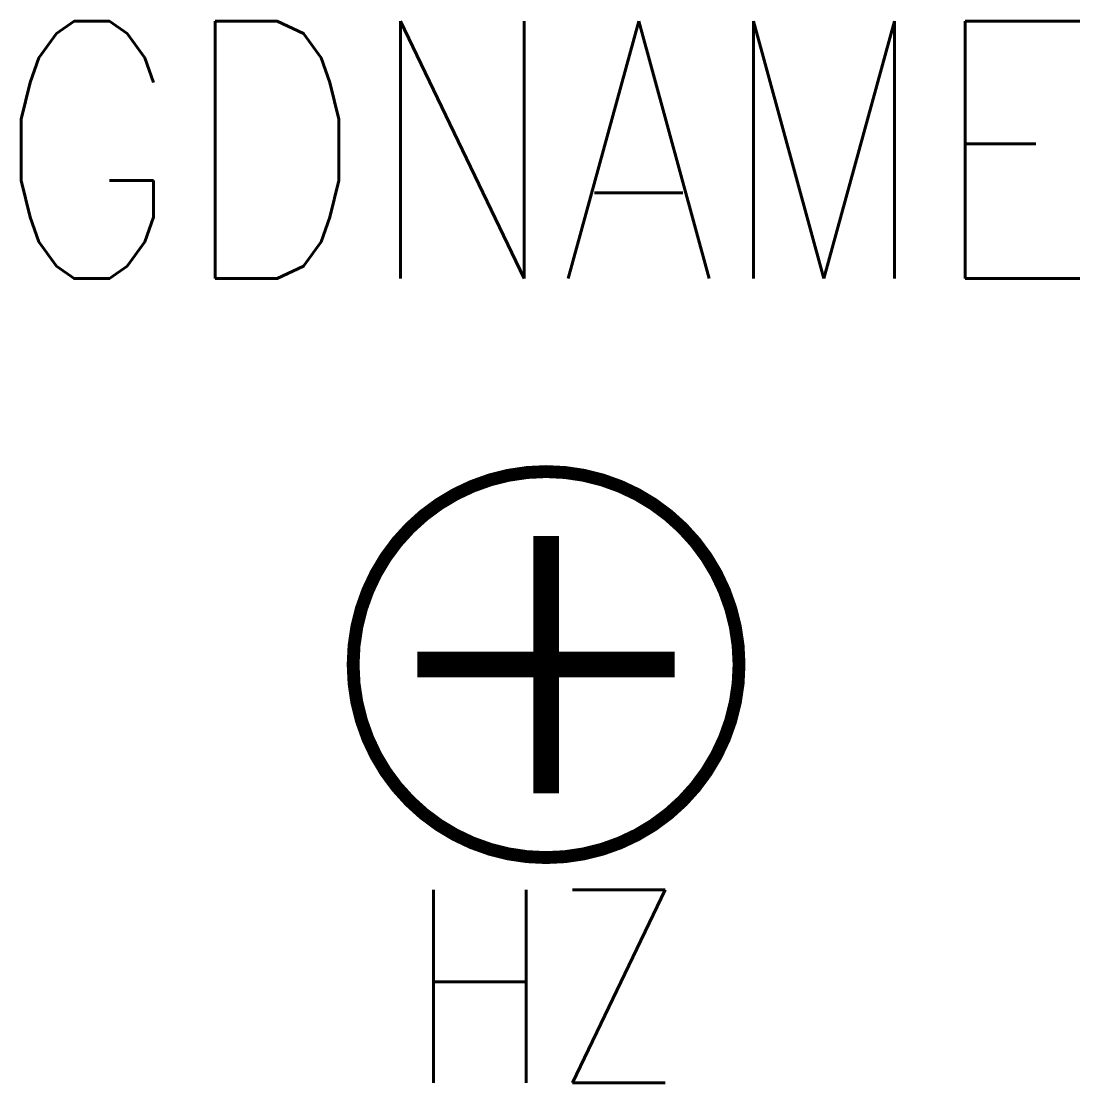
# Model space of a CAD drawing. Header units: millimetres. Extents: x -4.08 to 4.15, y -3.25 to 5.
import ezdxf
from ezdxf.enums import TextEntityAlignment as Align

# ---------------------------------------------------------------- set-up
doc = ezdxf.new("R2010")
doc.units = ezdxf.units.MM
doc.header["$MEASUREMENT"] = 0
doc.styles.get("Standard").update_dxf_attribs({"font": 'txt.shx'})

msp = doc.modelspace()

# ---------------------------------------------------------------- linework, layer by layer
at = {"color": 6, "const_width": 0.1}
msp.add_lwpolyline([(-1.5, 0, 1), (1.5, 0, 1)], format="xyb", close=True, dxfattribs=at)
at = {"const_width": 0.2}
for points in [[(0, 1), (0, -1)], [(-1, 0), (1, 0)]]:
    msp.add_lwpolyline(points, dxfattribs=at)

# ---------------------------------------------------------------- texts
at = {"width": 0.8}
msp.add_attdef('GDNAME', text='ABCG', height=2, dxfattribs=at).set_placement((0, 4), align=Align.MIDDLE)
msp.add_attdef('HZ', text='HZ24', height=1.5, dxfattribs=at).set_placement((0, -2.5), align=Align.MIDDLE_CENTER)

doc.saveas('drawing.dxf')
